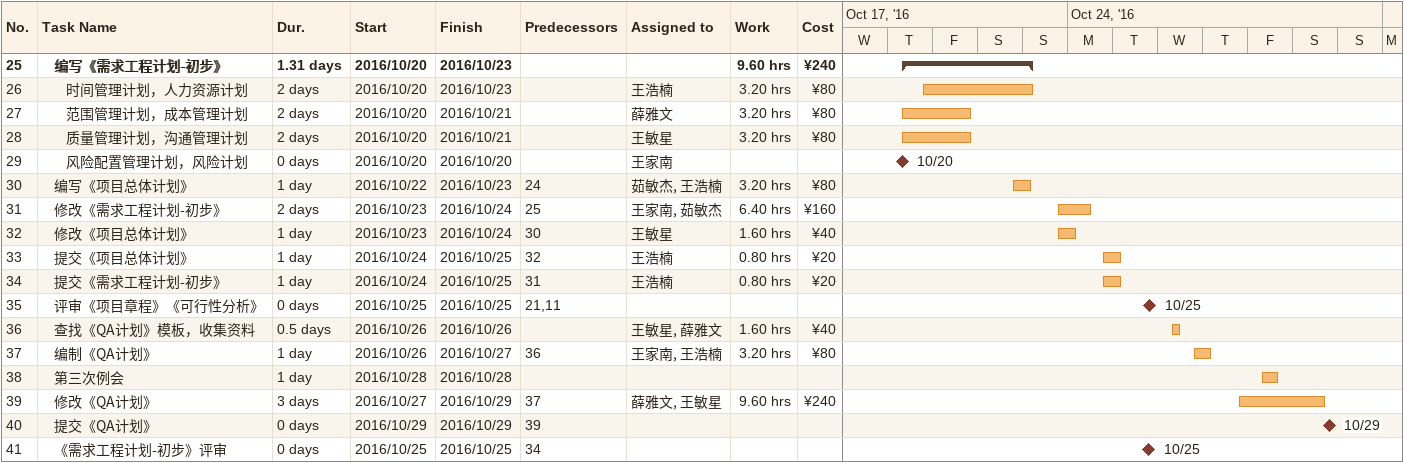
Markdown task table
| ID | Level | Task | Duration | Start | Finish | Predecessors | Resources | Work (h) | Cost (¥) |
|---|---|---|---|---|---|---|---|---|---|
| 25 | 2 | **编写《需求工程计划-初步》** | 1.31d | 2016-10-20 | 2016-10-23 |  |  | 9.60 | 240 |
| 26 | 3 | 时间管理计划，人力资源计划 | 2d | 2016-10-20 | 2016-10-23 |  | 王浩楠 | 3.20 | 80 |
| 27 | 3 | 范围管理计划，成本管理计划 | 2d | 2016-10-20 | 2016-10-21 |  | 薛雅文 | 3.20 | 80 |
| 28 | 3 | 质量管理计划，沟通管理计划 | 2d | 2016-10-20 | 2016-10-21 |  | 王敏星 | 3.20 | 80 |
| 29 | 3 | 风险配置管理计划，风险计划 | 0d | 2016-10-20 | 2016-10-20 |  | 王家南 |  |  |
| 30 | 2 | 编写《项目总体计划》 | 1d | 2016-10-22 | 2016-10-23 | 24 | 茹敏杰, 王浩楠 | 3.20 | 80 |
| 31 | 2 | 修改《需求工程计划-初步》 | 2d | 2016-10-23 | 2016-10-24 | 25 | 王家南, 茹敏杰 | 6.40 | 160 |
| 32 | 2 | 修改《项目总体计划》 | 1d | 2016-10-23 | 2016-10-24 | 30 | 王敏星 | 1.60 | 40 |
| 33 | 2 | 提交《项目总体计划》 | 1d | 2016-10-24 | 2016-10-25 | 32 | 王浩楠 | 0.80 | 20 |
| 34 | 2 | 提交《需求工程计划-初步》 | 1d | 2016-10-24 | 2016-10-25 | 31 | 王浩楠 | 0.80 | 20 |
| 35 | 2 | 评审《项目章程》《可行性分析》 | 0d | 2016-10-25 | 2016-10-25 | 21, 11 |  |  |  |
| 36 | 2 | 查找《QA计划》模板，收集资料 | 0.5d | 2016-10-26 | 2016-10-26 |  | 王敏星, 薛雅文 | 1.60 | 40 |
| 37 | 2 | 编制《QA计划》 | 1d | 2016-10-26 | 2016-10-27 | 36 | 王家南, 王浩楠 | 3.20 | 80 |
| 38 | 2 | 第三次例会 | 1d | 2016-10-28 | 2016-10-28 |  |  |  |  |
| 39 | 2 | 修改《QA计划》 | 3d | 2016-10-27 | 2016-10-29 | 37 | 薛雅文, 王敏星 | 9.60 | 240 |
| 40 | 2 | 提交《QA计划》 | 0d | 2016-10-29 | 2016-10-29 | 39 |  |  |  |
| 41 | 2 | 《需求工程计划-初步》评审 | 0d | 2016-10-25 | 2016-10-25 | 34 |  |  |  |
